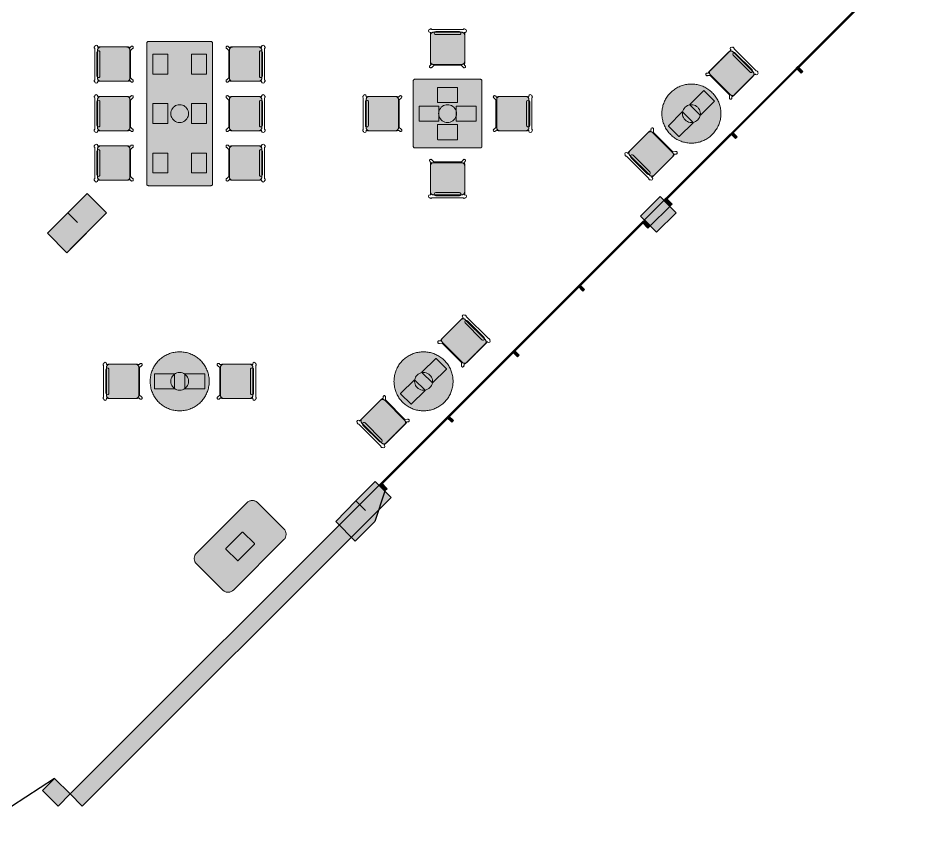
# Model space of a CAD drawing. Extents: x 2172.2 to 2210.6, y 415.3 to 458.1.
# Drawn here: x 2196.89 to 2210.13, y 415.27 to 427.21 of the extents above; entities that cross this region are included whole.
import ezdxf

# ---------------------------------------------------------------- set-up
doc = ezdxf.new("R2010")
doc.units = 0
for name, color, linetype, lineweight in [('AYAA_BR_CHAIRS', 7, 'CONTINUOUS', 18), ('AYAA_BR_COLUMNS', 8, 'CONTINUOUS', 30), ('AYAA_BR_FINE_DETAIL', 8, 'CONTINUOUS', 9), ('AYAA_BR_GLAZING', 4, 'CONTINUOUS', 13), ('AYAA_BR_SERVICE', 7, 'CONTINUOUS', 18), ('AYAA_BR_TABLES', 7, 'CONTINUOUS', 18), ('AYAA_BR_WALLS', 7, 'CONTINUOUS', 30)]:
    doc.layers.add(name, color=color, linetype=linetype, lineweight=lineweight)

# ---------------------------------------------------------------- blocks, each defined once
blk = doc.blocks.new('AYAA_BR_ARCHITECTURE')
at = {"layer": 'AYAA_BR_COLUMNS', "true_color": 0xc2b092}
for points in [[(7.606645, -9.630836), (7.889453, -9.348031), (8.172293, -9.630871), (7.592468, -10.210694), (7.309659, -9.92782), (7.606613, -9.630871), (7.74805, -9.772274)], [(16.229349, -9.393993), (16.370768, -9.535411), (16.087927, -9.818251), (15.946541, -9.676798)], [(7.875276, -9.92789), (7.592503, -10.210663), (7.68676, -10.116405)], [(11.94096, -13.965218), (11.799574, -13.823766), (12.082382, -13.54096), (12.2238, -13.682378), (12.075308, -14.127855), (11.792468, -14.410695), (11.50966, -14.12782), (11.799553, -13.823812)]]:
    blk.add_hatch(color=256, dxfattribs=at).paths.add_polyline_path(points)
at = {"layer": 'AYAA_BR_WALLS', "true_color": 0xe4e1d8}
for points in [[(18.308187, -7.569711), (18.284145, -7.593752), (18.213434, -7.523042), (18.237476, -7.499)], [(17.353592, -8.524304), (17.329552, -8.548347), (17.258841, -8.477635), (17.282883, -8.453594)], [(16.179852, -9.910177), (16.003075, -9.733401), (16.285917, -9.450559), (16.462694, -9.627336)], [(16.372185, -9.533998), (16.287333, -9.449144), (16.319859, -9.416617), (16.404711, -9.501471)], [(16.086514, -9.819668), (16.053988, -9.852195), (15.969134, -9.767343), (16.001661, -9.734816)], [(15.131212, -10.746685), (15.107171, -10.770726), (15.03646, -10.700016), (15.060502, -10.675974)], [(14.176619, -11.70128), (14.152576, -11.725321), (14.081866, -11.65461), (14.105907, -11.630569)], [(13.222024, -12.655873), (13.197983, -12.679915), (13.127272, -12.609204), (13.151314, -12.585163)], [(7.641751, -18.094725), (12.13895, -13.597526), (12.315727, -13.774302), (7.818528, -18.271502)], [(12.257745, -13.648438), (12.225218, -13.680964), (12.140365, -13.596111), (12.172892, -13.563584)], [(7.464975, -18.271502), (7.2387, -18.045227), (7.415477, -17.86845), (7.641751, -18.094725)]]:
    blk.add_hatch(color=256, dxfattribs=at).paths.add_polyline_path(points)
at = {"layer": 'AYAA_BR_COLUMNS', "linetype": 'CONTINUOUS', "lineweight": -2}
for points in [[(7.606645, -9.630836), (7.889453, -9.348031), (8.172293, -9.630871), (7.592468, -10.210694), (7.309659, -9.92782), (7.606613, -9.630871), (7.74805, -9.772274)], [(16.229349, -9.393993), (16.370768, -9.535411), (16.087927, -9.818251), (15.946541, -9.676798)], [(7.875276, -9.92789), (7.592503, -10.210663), (7.68676, -10.116405)], [(11.94096, -13.965218), (11.799574, -13.823766), (12.082382, -13.54096), (12.2238, -13.682378), (12.075308, -14.127855), (11.792468, -14.410695), (11.50966, -14.12782), (11.799553, -13.823812)]]:
    blk.add_lwpolyline(points, close=True, dxfattribs=at)
at = {"layer": 'AYAA_BR_GLAZING', "linetype": 'CONTINUOUS', "lineweight": -2}
for points in [[(16.314201, -9.443487), (16.303595, -9.43288), (20.116966, -5.61951), (20.127573, -5.630117)], [(12.167234, -13.590454), (12.156629, -13.579848), (15.985397, -9.751079), (15.996004, -9.761685)]]:
    blk.add_lwpolyline(points, close=True, dxfattribs=at)
at = {"layer": 'AYAA_BR_WALLS', "linetype": 'CONTINUOUS', "lineweight": -2}
for points in [[(18.308187, -7.569711), (18.284145, -7.593752), (18.213434, -7.523042), (18.237476, -7.499)], [(17.353592, -8.524304), (17.329552, -8.548347), (17.258841, -8.477635), (17.282883, -8.453594)], [(16.179852, -9.910177), (16.003075, -9.733401), (16.285917, -9.450559), (16.462694, -9.627336)], [(16.372185, -9.533998), (16.287333, -9.449144), (16.319859, -9.416617), (16.404711, -9.501471)], [(16.086514, -9.819668), (16.053988, -9.852195), (15.969134, -9.767343), (16.001661, -9.734816)], [(15.131212, -10.746685), (15.107171, -10.770726), (15.03646, -10.700016), (15.060502, -10.675974)], [(14.176619, -11.70128), (14.152576, -11.725321), (14.081866, -11.65461), (14.105907, -11.630569)], [(13.222024, -12.655873), (13.197983, -12.679915), (13.127272, -12.609204), (13.151314, -12.585163)], [(7.641751, -18.094725), (12.13895, -13.597526), (12.315727, -13.774302), (7.818528, -18.271502)], [(12.257745, -13.648438), (12.225218, -13.680964), (12.140365, -13.596111), (12.172892, -13.563584)], [(7.464975, -18.271502), (7.2387, -18.045227), (7.415477, -17.86845), (7.641751, -18.094725)]]:
    blk.add_lwpolyline(points, close=True, dxfattribs=at)
blk = doc.blocks.new('AYAA_BR_DOOR_D0')
at = {"color": 0, "linetype": 'CONTINUOUS'}
blk.add_lwpolyline([(-0.625, 0), (-0.365, 1.223)], dxfattribs=at)
at = {"color": 0}
blk.add_arc((-0.625, 0), 1.25, 0, 78, dxfattribs=at)
blk = doc.blocks.new('AYAA_BR_HOST')
at = {"true_color": 0xe8ddc7}
blk.add_hatch(color=256, dxfattribs=at).paths.add_polyline_path([(-0.623366, -0.307622), (-0.626252, -0.29847), (-0.628329, -0.289101), (-0.629581, -0.279587), (-0.63, -0.27), (-0.63, 0.27), (-0.629581, 0.279587), (-0.628329, 0.289101), (-0.626252, 0.29847), (-0.623366, 0.307622), (-0.619694, 0.316488), (-0.615263, 0.325), (-0.610107, 0.333093), (-0.604265, 0.340707), (-0.597782, 0.347782), (-0.590707, 0.354265), (-0.583093, 0.360107), (-0.575, 0.365263), (-0.566488, 0.369694), (-0.557622, 0.373366), (-0.54847, 0.376252), (-0.539101, 0.378329), (-0.529587, 0.379581), (-0.52, 0.38), (0.52, 0.38), (0.529587, 0.379581), (0.539101, 0.378329), (0.54847, 0.376252), (0.557622, 0.373366), (0.566488, 0.369694), (0.575, 0.365263), (0.583093, 0.360107), (0.590707, 0.354265), (0.597782, 0.347782), (0.604265, 0.340707), (0.610107, 0.333093), (0.615263, 0.325), (0.619694, 0.316488), (0.623366, 0.307622), (0.626252, 0.29847), (0.628329, 0.289101), (0.629581, 0.279587), (0.63, 0.27), (0.63, -0.27), (0.629581, -0.279587), (0.628329, -0.289101), (0.626252, -0.29847), (0.623366, -0.307622), (0.619694, -0.316488), (0.615263, -0.325), (0.610107, -0.333093), (0.604265, -0.340707), (0.597782, -0.347782), (0.590707, -0.354265), (0.583093, -0.360107), (0.575, -0.365263), (0.566488, -0.369694), (0.557622, -0.373366), (0.54847, -0.376252), (0.539101, -0.378329), (0.529587, -0.379581), (0.52, -0.38), (-0.52, -0.38), (-0.529587, -0.379581), (-0.539101, -0.378329), (-0.54847, -0.376252), (-0.557622, -0.373366), (-0.566488, -0.369694), (-0.575, -0.365263), (-0.583093, -0.360107), (-0.590707, -0.354265), (-0.597782, -0.347782), (-0.604265, -0.340707), (-0.610107, -0.333093), (-0.615263, -0.325), (-0.619694, -0.316488)])
at = {"color": 0, "linetype": 'CONTINUOUS', "lineweight": -2}
blk.add_lwpolyline([(-0.583093, -0.360107), (-0.590707, -0.354265), (-0.597782, -0.347782), (-0.604265, -0.340707), (-0.610107, -0.333093), (-0.615263, -0.325), (-0.619694, -0.316488), (-0.623366, -0.307622), (-0.626252, -0.29847), (-0.628329, -0.289101), (-0.629581, -0.279587), (-0.63, -0.27), (-0.63, 0.27), (-0.629581, 0.279587), (-0.628329, 0.289101), (-0.626252, 0.29847), (-0.623366, 0.307622), (-0.619694, 0.316488), (-0.615263, 0.325), (-0.610107, 0.333093), (-0.604265, 0.340707), (-0.597782, 0.347782), (-0.590707, 0.354265), (-0.583093, 0.360107), (-0.575, 0.365263), (-0.566488, 0.369694), (-0.557622, 0.373366), (-0.54847, 0.376252), (-0.539101, 0.378329), (-0.529587, 0.379581), (-0.52, 0.38), (0.52, 0.38), (0.529587, 0.379581), (0.539101, 0.378329), (0.54847, 0.376252), (0.557622, 0.373366), (0.566488, 0.369694), (0.575, 0.365263), (0.583093, 0.360107), (0.590707, 0.354265), (0.597782, 0.347782), (0.604265, 0.340707), (0.610107, 0.333093), (0.615263, 0.325), (0.619694, 0.316488), (0.623366, 0.307622), (0.626252, 0.29847), (0.628329, 0.289101), (0.629581, 0.279587), (0.63, 0.27), (0.63, -0.27), (0.629581, -0.279587), (0.628329, -0.289101), (0.626252, -0.29847), (0.623366, -0.307622), (0.619694, -0.316488), (0.615263, -0.325), (0.610107, -0.333093), (0.604265, -0.340707), (0.597782, -0.347782), (0.590707, -0.354265), (0.583093, -0.360107), (0.575, -0.365263), (0.566488, -0.369694), (0.557622, -0.373366), (0.54847, -0.376252), (0.539101, -0.378329), (0.529587, -0.379581), (0.52, -0.38), (-0.52, -0.38), (-0.529587, -0.379581), (-0.539101, -0.378329), (-0.54847, -0.376252), (-0.557622, -0.373366), (-0.566488, -0.369694), (-0.575, -0.365263)], close=True, dxfattribs=at)
at = {"layer": 'AYAA_BR_FINE_DETAIL', "linetype": 'CONTINUOUS', "lineweight": -2}
blk.add_lwpolyline([(-0.174198, 0.121996), (-0.171996, 0.124198), (-0.169, 0.125), (0.169, 0.125), (0.171996, 0.124198), (0.174198, 0.121996), (0.175, 0.119), (0.175, -0.119), (0.174198, -0.121996), (0.171996, -0.124198), (0.169, -0.125), (-0.169, -0.125), (-0.171996, -0.124198), (-0.174198, -0.121996), (-0.175, -0.119), (-0.175, 0.119)], close=True, dxfattribs=at)
blk = doc.blocks.new('AYAA_BR_TABLE_TWO')
at = {"true_color": 0xefe8d6}
blk.add_hatch(color=256, dxfattribs=at).paths.add_polyline_path([(-0.408954, -0.132877), (-0.413856, -0.116719), (-0.418119, -0.100382), (-0.421738, -0.083889), (-0.424706, -0.067267), (-0.427019, -0.050541), (-0.428674, -0.033737), (-0.429668, -0.016882), (-0.43, 0), (-0.429668, 0.016882), (-0.428674, 0.033737), (-0.427019, 0.050541), (-0.424706, 0.067267), (-0.421738, 0.083889), (-0.418119, 0.100382), (-0.413856, 0.116719), (-0.408954, 0.132877), (-0.403422, 0.14883), (-0.397268, 0.164554), (-0.390502, 0.180024), (-0.383133, 0.195216), (-0.375173, 0.210107), (-0.366635, 0.224674), (-0.357532, 0.238895), (-0.347877, 0.252748), (-0.337686, 0.26621), (-0.326975, 0.279263), (-0.315759, 0.291884), (-0.304056, 0.304056), (-0.291884, 0.315759), (-0.279263, 0.326975), (-0.26621, 0.337686), (-0.252748, 0.347877), (-0.238895, 0.357532), (-0.224674, 0.366635), (-0.210107, 0.375173), (-0.195216, 0.383133), (-0.180024, 0.390502), (-0.164554, 0.397268), (-0.14883, 0.403422), (-0.132877, 0.408954), (-0.116719, 0.413856), (-0.100382, 0.418119), (-0.083889, 0.421738), (-0.067267, 0.424706), (-0.050541, 0.427019), (-0.033737, 0.428674), (-0.016882, 0.429668), (0, 0.43), (0.016882, 0.429668), (0.033737, 0.428674), (0.050541, 0.427019), (0.067267, 0.424706), (0.083889, 0.421738), (0.100382, 0.418119), (0.116719, 0.413856), (0.132877, 0.408954), (0.14883, 0.403422), (0.164554, 0.397268), (0.180024, 0.390502), (0.195216, 0.383133), (0.210107, 0.375173), (0.224674, 0.366635), (0.238895, 0.357532), (0.252748, 0.347877), (0.26621, 0.337686), (0.279263, 0.326975), (0.291884, 0.315759), (0.304056, 0.304056), (0.315759, 0.291884), (0.326975, 0.279263), (0.337686, 0.26621), (0.347877, 0.252748), (0.357532, 0.238895), (0.366635, 0.224674), (0.375173, 0.210107), (0.383133, 0.195216), (0.390502, 0.180024), (0.397268, 0.164554), (0.403422, 0.14883), (0.408954, 0.132877), (0.413856, 0.116719), (0.418119, 0.100382), (0.421738, 0.083889), (0.424706, 0.067267), (0.427019, 0.050541), (0.428674, 0.033737), (0.429668, 0.016882), (0.43, 0), (0.429668, -0.016882), (0.428674, -0.033737), (0.427019, -0.050541), (0.424706, -0.067267), (0.421738, -0.083889), (0.418119, -0.100382), (0.413856, -0.116719), (0.408954, -0.132877), (0.403422, -0.14883), (0.397268, -0.164554), (0.390502, -0.180024), (0.383133, -0.195216), (0.375173, -0.210107), (0.366635, -0.224674), (0.357532, -0.238895), (0.347877, -0.252748), (0.337686, -0.26621), (0.326975, -0.279263), (0.315759, -0.291884), (0.304056, -0.304056), (0.291884, -0.315759), (0.279263, -0.326975), (0.26621, -0.337686), (0.252748, -0.347877), (0.238895, -0.357532), (0.224674, -0.366635), (0.210107, -0.375173), (0.195216, -0.383133), (0.180024, -0.390502), (0.164554, -0.397268), (0.14883, -0.403422), (0.132877, -0.408954), (0.116719, -0.413856), (0.100382, -0.418119), (0.083889, -0.421738), (0.067267, -0.424706), (0.050541, -0.427019), (0.033737, -0.428674), (0.016882, -0.429668), (0, -0.43), (-0.016882, -0.429668), (-0.033737, -0.428674), (-0.050541, -0.427019), (-0.067267, -0.424706), (-0.083889, -0.421738), (-0.100382, -0.418119), (-0.116719, -0.413856), (-0.132877, -0.408954), (-0.14883, -0.403422), (-0.164554, -0.397268), (-0.180024, -0.390502), (-0.195216, -0.383133), (-0.210107, -0.375173), (-0.224674, -0.366635), (-0.238895, -0.357532), (-0.252748, -0.347877), (-0.26621, -0.337686), (-0.279263, -0.326975), (-0.291884, -0.315759), (-0.304056, -0.304056), (-0.315759, -0.291884), (-0.326975, -0.279263), (-0.337686, -0.26621), (-0.347877, -0.252748), (-0.357532, -0.238895), (-0.366635, -0.224674), (-0.375173, -0.210107), (-0.383133, -0.195216), (-0.390502, -0.180024), (-0.397268, -0.164554), (-0.403422, -0.14883)])
at = {"color": 0, "linetype": 'CONTINUOUS', "lineweight": -2}
blk.add_lwpolyline([(-0.116719, -0.413856), (-0.132877, -0.408954), (-0.14883, -0.403422), (-0.164554, -0.397268), (-0.180024, -0.390502), (-0.195216, -0.383133), (-0.210107, -0.375173), (-0.224674, -0.366635), (-0.238895, -0.357532), (-0.252748, -0.347877), (-0.26621, -0.337686), (-0.279263, -0.326975), (-0.291884, -0.315759), (-0.304056, -0.304056), (-0.315759, -0.291884), (-0.326975, -0.279263), (-0.337686, -0.26621), (-0.347877, -0.252748), (-0.357532, -0.238895), (-0.366635, -0.224674), (-0.375173, -0.210107), (-0.383133, -0.195216), (-0.390502, -0.180024), (-0.397268, -0.164554), (-0.403422, -0.14883), (-0.408954, -0.132877), (-0.413856, -0.116719), (-0.418119, -0.100382), (-0.421738, -0.083889), (-0.424706, -0.067267), (-0.427019, -0.050541), (-0.428674, -0.033737), (-0.429668, -0.016882), (-0.43, 0), (-0.429668, 0.016882), (-0.428674, 0.033737), (-0.427019, 0.050541), (-0.424706, 0.067267), (-0.421738, 0.083889), (-0.418119, 0.100382), (-0.413856, 0.116719), (-0.408954, 0.132877), (-0.403422, 0.14883), (-0.397268, 0.164554), (-0.390502, 0.180024), (-0.383133, 0.195216), (-0.375173, 0.210107), (-0.366635, 0.224674), (-0.357532, 0.238895), (-0.347877, 0.252748), (-0.337686, 0.26621), (-0.326975, 0.279263), (-0.315759, 0.291884), (-0.304056, 0.304056), (-0.291884, 0.315759), (-0.279263, 0.326975), (-0.26621, 0.337686), (-0.252748, 0.347877), (-0.238895, 0.357532), (-0.224674, 0.366635), (-0.210107, 0.375173), (-0.195216, 0.383133), (-0.180024, 0.390502), (-0.164554, 0.397268), (-0.14883, 0.403422), (-0.132877, 0.408954), (-0.116719, 0.413856), (-0.100382, 0.418119), (-0.083889, 0.421738), (-0.067267, 0.424706), (-0.050541, 0.427019), (-0.033737, 0.428674), (-0.016882, 0.429668), (0, 0.43), (0.016882, 0.429668), (0.033737, 0.428674), (0.050541, 0.427019), (0.067267, 0.424706), (0.083889, 0.421738), (0.100382, 0.418119), (0.116719, 0.413856), (0.132877, 0.408954), (0.14883, 0.403422), (0.164554, 0.397268), (0.180024, 0.390502), (0.195216, 0.383133), (0.210107, 0.375173), (0.224674, 0.366635), (0.238895, 0.357532), (0.252748, 0.347877), (0.26621, 0.337686), (0.279263, 0.326975), (0.291884, 0.315759), (0.304056, 0.304056), (0.315759, 0.291884), (0.326975, 0.279263), (0.337686, 0.26621), (0.347877, 0.252748), (0.357532, 0.238895), (0.366635, 0.224674), (0.375173, 0.210107), (0.383133, 0.195216), (0.390502, 0.180024), (0.397268, 0.164554), (0.403422, 0.14883), (0.408954, 0.132877), (0.413856, 0.116719), (0.418119, 0.100382), (0.421738, 0.083889), (0.424706, 0.067267), (0.427019, 0.050541), (0.428674, 0.033737), (0.429668, 0.016882), (0.43, 0), (0.429668, -0.016882), (0.428674, -0.033737), (0.427019, -0.050541), (0.424706, -0.067267), (0.421738, -0.083889), (0.418119, -0.100382), (0.413856, -0.116719), (0.408954, -0.132877), (0.403422, -0.14883), (0.397268, -0.164554), (0.390502, -0.180024), (0.383133, -0.195216), (0.375173, -0.210107), (0.366635, -0.224674), (0.357532, -0.238895), (0.347877, -0.252748), (0.337686, -0.26621), (0.326975, -0.279263), (0.315759, -0.291884), (0.304056, -0.304056), (0.291884, -0.315759), (0.279263, -0.326975), (0.26621, -0.337686), (0.252748, -0.347877), (0.238895, -0.357532), (0.224674, -0.366635), (0.210107, -0.375173), (0.195216, -0.383133), (0.180024, -0.390502), (0.164554, -0.397268), (0.14883, -0.403422), (0.132877, -0.408954), (0.116719, -0.413856), (0.100382, -0.418119), (0.083889, -0.421738), (0.067267, -0.424706), (0.050541, -0.427019), (0.033737, -0.428674), (0.016882, -0.429668), (0, -0.43), (-0.016882, -0.429668), (-0.033737, -0.428674), (-0.050541, -0.427019), (-0.067267, -0.424706), (-0.083889, -0.421738), (-0.100382, -0.418119)], close=True, dxfattribs=at)
at = {"layer": 'AYAA_BR_FINE_DETAIL', "linetype": 'CONTINUOUS', "lineweight": -2}
for points in [[(-0.363, 0.11), (-0.077, 0.11), (-0.076001, 0.109733), (-0.075267, 0.108999), (-0.075, 0.108), (-0.075, -0.108), (-0.075267, -0.108999), (-0.076001, -0.109733), (-0.077, -0.11), (-0.363, -0.11), (-0.363999, -0.109733), (-0.364733, -0.108999), (-0.365, -0.108), (-0.365, 0.108), (-0.364733, 0.108999), (-0.363999, 0.109733)], [(-0.123637, 0.040172), (-0.115831, 0.059019), (-0.105172, 0.076412), (-0.091924, 0.091924), (-0.076412, 0.105172), (-0.059019, 0.115831), (-0.040172, 0.123637), (-0.020336, 0.128399), (0, 0.13), (0.020336, 0.128399), (0.040172, 0.123637), (0.059019, 0.115831), (0.076412, 0.105172), (0.091924, 0.091924), (0.105172, 0.076412), (0.115831, 0.059019), (0.123637, 0.040172), (0.128399, 0.020336), (0.13, 0), (0.128399, -0.020336), (0.123637, -0.040172), (0.115831, -0.059019), (0.105172, -0.076412), (0.091924, -0.091924), (0.076412, -0.105172), (0.059019, -0.115831), (0.040172, -0.123637), (0.020336, -0.128399), (0, -0.13), (-0.020336, -0.128399), (-0.040172, -0.123637), (-0.059019, -0.115831), (-0.076412, -0.105172), (-0.091924, -0.091924), (-0.105172, -0.076412), (-0.115831, -0.059019), (-0.123637, -0.040172), (-0.128399, -0.020336), (-0.13, 0), (-0.128399, 0.020336)], [(0.075, -0.108), (0.075, 0.108), (0.075267, 0.108999), (0.076001, 0.109733), (0.077, 0.11), (0.363, 0.11), (0.363999, 0.109733), (0.364733, 0.108999), (0.365, 0.108), (0.365, -0.108), (0.364733, -0.108999), (0.363999, -0.109733), (0.363, -0.11), (0.077, -0.11), (0.076001, -0.109733), (0.075267, -0.108999)]]:
    blk.add_lwpolyline(points, close=True, dxfattribs=at)
blk = doc.blocks.new('AYAA_BR_CHAIR_OLIVE')
at = {"true_color": 0xd7dec3}
blk.add_hatch(color=256, dxfattribs=at).paths.add_polyline_path([(-0.247475, -0.204863), (-0.248872, -0.200013), (-0.249717, -0.195038), (-0.25, -0.19), (-0.25, 0.19), (-0.249717, 0.195038), (-0.248872, 0.200013), (-0.247475, 0.204863), (-0.245544, 0.209525), (-0.243103, 0.213941), (-0.240182, 0.218057), (-0.23682, 0.22182), (-0.233057, 0.225182), (-0.228941, 0.228103), (-0.224525, 0.230544), (-0.219863, 0.232475), (-0.215013, 0.233872), (-0.210038, 0.234717), (-0.205, 0.235), (0.205, 0.235), (0.210038, 0.234717), (0.215013, 0.233872), (0.219863, 0.232475), (0.224525, 0.230544), (0.228941, 0.228103), (0.233057, 0.225182), (0.23682, 0.22182), (0.240182, 0.218057), (0.243103, 0.213941), (0.245544, 0.209525), (0.247475, 0.204863), (0.248872, 0.200013), (0.249717, 0.195038), (0.25, 0.19), (0.25, -0.19), (0.249717, -0.195038), (0.248872, -0.200013), (0.247475, -0.204863), (0.245544, -0.209525), (0.243103, -0.213941), (0.240182, -0.218057), (0.23682, -0.22182), (0.233057, -0.225182), (0.228941, -0.228103), (0.224525, -0.230544), (0.219863, -0.232475), (0.215013, -0.233872), (0.210038, -0.234717), (0.205, -0.235), (-0.205, -0.235), (-0.210038, -0.234717), (-0.215013, -0.233872), (-0.219863, -0.232475), (-0.224525, -0.230544), (-0.228941, -0.228103), (-0.233057, -0.225182), (-0.23682, -0.22182), (-0.240182, -0.218057), (-0.243103, -0.213941), (-0.245544, -0.209525)])
at = {"color": 0, "linetype": 'CONTINUOUS', "lineweight": -2}
for points in [[(-0.255, -0.233), (-0.242972, -0.233), (-0.245992, -0.22998), (-0.25, -0.215), (-0.25, 0.215), (-0.245992, 0.22998), (-0.240149, 0.235823), (-0.252556, 0.249383), (-0.254118, 0.250179), (-0.258321, 0.254382), (-0.26102, 0.259679), (-0.26195, 0.26555), (-0.26102, 0.271421), (-0.258321, 0.276718), (-0.254118, 0.280921), (-0.248821, 0.28362), (-0.24295, 0.28455), (-0.237079, 0.28362), (-0.231782, 0.280921), (-0.227579, 0.276718), (-0.22608, 0.273776), (-0.20172, 0.24715), (-0.200943, 0.245), (0.200943, 0.245), (0.20172, 0.24715), (0.22608, 0.273776), (0.227579, 0.276718), (0.231782, 0.280921), (0.237079, 0.28362), (0.24295, 0.28455), (0.248821, 0.28362), (0.254118, 0.280921), (0.258321, 0.276718), (0.26102, 0.271421), (0.26195, 0.26555), (0.26102, 0.259679), (0.258321, 0.254382), (0.254118, 0.250179), (0.252556, 0.249383), (0.240149, 0.235823), (0.245992, 0.22998), (0.25, 0.215), (0.25, -0.215), (0.245992, -0.22998), (0.242972, -0.233), (0.255, -0.233), (0.270556, -0.239444), (0.277, -0.255), (0.270556, -0.270556), (0.259027, -0.275332), (0.258321, -0.276718), (0.254118, -0.280921), (0.248821, -0.28362), (0.24295, -0.28455), (0.237079, -0.28362), (0.231782, -0.280921), (0.227861, -0.277), (-0.227861, -0.277), (-0.231782, -0.280921), (-0.237079, -0.28362), (-0.24295, -0.28455), (-0.248821, -0.28362), (-0.254118, -0.280921), (-0.258321, -0.276718), (-0.259027, -0.275332), (-0.270556, -0.270556), (-0.277, -0.255), (-0.270556, -0.239444)], [(-0.247475, -0.204863), (-0.248872, -0.200013), (-0.249717, -0.195038), (-0.25, -0.19), (-0.25, 0.19), (-0.249717, 0.195038), (-0.248872, 0.200013), (-0.247475, 0.204863), (-0.245544, 0.209525), (-0.243103, 0.213941), (-0.240182, 0.218057), (-0.23682, 0.22182), (-0.233057, 0.225182), (-0.228941, 0.228103), (-0.224525, 0.230544), (-0.219863, 0.232475), (-0.215013, 0.233872), (-0.210038, 0.234717), (-0.205, 0.235), (0.205, 0.235), (0.210038, 0.234717), (0.215013, 0.233872), (0.219863, 0.232475), (0.224525, 0.230544), (0.228941, 0.228103), (0.233057, 0.225182), (0.23682, 0.22182), (0.240182, 0.218057), (0.243103, 0.213941), (0.245544, 0.209525), (0.247475, 0.204863), (0.248872, 0.200013), (0.249717, 0.195038), (0.25, 0.19), (0.25, -0.19), (0.249717, -0.195038), (0.248872, -0.200013), (0.247475, -0.204863), (0.245544, -0.209525), (0.243103, -0.213941), (0.240182, -0.218057), (0.23682, -0.22182), (0.233057, -0.225182), (0.228941, -0.228103), (0.224525, -0.230544), (0.219863, -0.232475), (0.215013, -0.233872), (0.210038, -0.234717), (0.205, -0.235), (-0.205, -0.235), (-0.210038, -0.234717), (-0.215013, -0.233872), (-0.219863, -0.232475), (-0.224525, -0.230544), (-0.228941, -0.228103), (-0.233057, -0.225182), (-0.23682, -0.22182), (-0.240182, -0.218057), (-0.243103, -0.213941), (-0.245544, -0.209525)], [(-0.183735, -0.203506), (-0.1725, -0.2005), (0.1725, -0.2005), (0.183735, -0.203506), (0.191994, -0.211765), (0.195, -0.223), (0.191994, -0.234235), (0.183735, -0.242494), (0.1725, -0.2455), (-0.1725, -0.2455), (-0.183735, -0.242494), (-0.191994, -0.234235), (-0.195, -0.223), (-0.191994, -0.211765)]]:
    blk.add_lwpolyline(points, close=True, dxfattribs=at)
blk = doc.blocks.new('AYAA_BR_CHAIR_IVORY')
at = {"true_color": 0xeee6d3}
blk.add_hatch(color=256, dxfattribs=at).paths.add_polyline_path([(-0.247475, -0.204863), (-0.248872, -0.200013), (-0.249717, -0.195038), (-0.25, -0.19), (-0.25, 0.19), (-0.249717, 0.195038), (-0.248872, 0.200013), (-0.247475, 0.204863), (-0.245544, 0.209525), (-0.243103, 0.213941), (-0.240182, 0.218057), (-0.23682, 0.22182), (-0.233057, 0.225182), (-0.228941, 0.228103), (-0.224525, 0.230544), (-0.219863, 0.232475), (-0.215013, 0.233872), (-0.210038, 0.234717), (-0.205, 0.235), (0.205, 0.235), (0.210038, 0.234717), (0.215013, 0.233872), (0.219863, 0.232475), (0.224525, 0.230544), (0.228941, 0.228103), (0.233057, 0.225182), (0.23682, 0.22182), (0.240182, 0.218057), (0.243103, 0.213941), (0.245544, 0.209525), (0.247475, 0.204863), (0.248872, 0.200013), (0.249717, 0.195038), (0.25, 0.19), (0.25, -0.19), (0.249717, -0.195038), (0.248872, -0.200013), (0.247475, -0.204863), (0.245544, -0.209525), (0.243103, -0.213941), (0.240182, -0.218057), (0.23682, -0.22182), (0.233057, -0.225182), (0.228941, -0.228103), (0.224525, -0.230544), (0.219863, -0.232475), (0.215013, -0.233872), (0.210038, -0.234717), (0.205, -0.235), (-0.205, -0.235), (-0.210038, -0.234717), (-0.215013, -0.233872), (-0.219863, -0.232475), (-0.224525, -0.230544), (-0.228941, -0.228103), (-0.233057, -0.225182), (-0.23682, -0.22182), (-0.240182, -0.218057), (-0.243103, -0.213941), (-0.245544, -0.209525)])
at = {"color": 0, "linetype": 'CONTINUOUS', "lineweight": -2}
for points in [[(-0.255, -0.233), (-0.242972, -0.233), (-0.245992, -0.22998), (-0.25, -0.215), (-0.25, 0.215), (-0.245992, 0.22998), (-0.240149, 0.235823), (-0.252556, 0.249383), (-0.254118, 0.250179), (-0.258321, 0.254382), (-0.26102, 0.259679), (-0.26195, 0.26555), (-0.26102, 0.271421), (-0.258321, 0.276718), (-0.254118, 0.280921), (-0.248821, 0.28362), (-0.24295, 0.28455), (-0.237079, 0.28362), (-0.231782, 0.280921), (-0.227579, 0.276718), (-0.22608, 0.273776), (-0.20172, 0.24715), (-0.200943, 0.245), (0.200943, 0.245), (0.20172, 0.24715), (0.22608, 0.273776), (0.227579, 0.276718), (0.231782, 0.280921), (0.237079, 0.28362), (0.24295, 0.28455), (0.248821, 0.28362), (0.254118, 0.280921), (0.258321, 0.276718), (0.26102, 0.271421), (0.26195, 0.26555), (0.26102, 0.259679), (0.258321, 0.254382), (0.254118, 0.250179), (0.252556, 0.249383), (0.240149, 0.235823), (0.245992, 0.22998), (0.25, 0.215), (0.25, -0.215), (0.245992, -0.22998), (0.242972, -0.233), (0.255, -0.233), (0.270556, -0.239444), (0.277, -0.255), (0.270556, -0.270556), (0.259027, -0.275332), (0.258321, -0.276718), (0.254118, -0.280921), (0.248821, -0.28362), (0.24295, -0.28455), (0.237079, -0.28362), (0.231782, -0.280921), (0.227861, -0.277), (-0.227861, -0.277), (-0.231782, -0.280921), (-0.237079, -0.28362), (-0.24295, -0.28455), (-0.248821, -0.28362), (-0.254118, -0.280921), (-0.258321, -0.276718), (-0.259027, -0.275332), (-0.270556, -0.270556), (-0.277, -0.255), (-0.270556, -0.239444)], [(-0.247475, -0.204863), (-0.248872, -0.200013), (-0.249717, -0.195038), (-0.25, -0.19), (-0.25, 0.19), (-0.249717, 0.195038), (-0.248872, 0.200013), (-0.247475, 0.204863), (-0.245544, 0.209525), (-0.243103, 0.213941), (-0.240182, 0.218057), (-0.23682, 0.22182), (-0.233057, 0.225182), (-0.228941, 0.228103), (-0.224525, 0.230544), (-0.219863, 0.232475), (-0.215013, 0.233872), (-0.210038, 0.234717), (-0.205, 0.235), (0.205, 0.235), (0.210038, 0.234717), (0.215013, 0.233872), (0.219863, 0.232475), (0.224525, 0.230544), (0.228941, 0.228103), (0.233057, 0.225182), (0.23682, 0.22182), (0.240182, 0.218057), (0.243103, 0.213941), (0.245544, 0.209525), (0.247475, 0.204863), (0.248872, 0.200013), (0.249717, 0.195038), (0.25, 0.19), (0.25, -0.19), (0.249717, -0.195038), (0.248872, -0.200013), (0.247475, -0.204863), (0.245544, -0.209525), (0.243103, -0.213941), (0.240182, -0.218057), (0.23682, -0.22182), (0.233057, -0.225182), (0.228941, -0.228103), (0.224525, -0.230544), (0.219863, -0.232475), (0.215013, -0.233872), (0.210038, -0.234717), (0.205, -0.235), (-0.205, -0.235), (-0.210038, -0.234717), (-0.215013, -0.233872), (-0.219863, -0.232475), (-0.224525, -0.230544), (-0.228941, -0.228103), (-0.233057, -0.225182), (-0.23682, -0.22182), (-0.240182, -0.218057), (-0.243103, -0.213941), (-0.245544, -0.209525)], [(-0.183735, -0.203506), (-0.1725, -0.2005), (0.1725, -0.2005), (0.183735, -0.203506), (0.191994, -0.211765), (0.195, -0.223), (0.191994, -0.234235), (0.183735, -0.242494), (0.1725, -0.2455), (-0.1725, -0.2455), (-0.183735, -0.242494), (-0.191994, -0.234235), (-0.195, -0.223), (-0.191994, -0.211765)]]:
    blk.add_lwpolyline(points, close=True, dxfattribs=at)
blk = doc.blocks.new('AYAA_BR_TABLE_SQUARE')
at = {"true_color": 0xefe8d6}
blk.add_hatch(color=256, dxfattribs=at).paths.add_polyline_path([(-0.5, -0.475), (-0.5, 0.475), (-0.499786, 0.478263), (-0.499148, 0.48147), (-0.498097, 0.484567), (-0.496651, 0.4875), (-0.494834, 0.490219), (-0.492678, 0.492678), (-0.490219, 0.494834), (-0.4875, 0.496651), (-0.484567, 0.498097), (-0.48147, 0.499148), (-0.478263, 0.499786), (-0.475, 0.5), (0.475, 0.5), (0.478263, 0.499786), (0.48147, 0.499148), (0.484567, 0.498097), (0.4875, 0.496651), (0.490219, 0.494834), (0.492678, 0.492678), (0.494834, 0.490219), (0.496651, 0.4875), (0.498097, 0.484567), (0.499148, 0.48147), (0.499786, 0.478263), (0.5, 0.475), (0.5, -0.475), (0.499786, -0.478263), (0.499148, -0.48147), (0.498097, -0.484567), (0.496651, -0.4875), (0.494834, -0.490219), (0.492678, -0.492678), (0.490219, -0.494834), (0.4875, -0.496651), (0.484567, -0.498097), (0.48147, -0.499148), (0.478263, -0.499786), (0.475, -0.5), (-0.475, -0.5), (-0.478263, -0.499786), (-0.48147, -0.499148), (-0.484567, -0.498097), (-0.4875, -0.496651), (-0.490219, -0.494834), (-0.492678, -0.492678), (-0.494834, -0.490219), (-0.496651, -0.4875), (-0.498097, -0.484567), (-0.499148, -0.48147), (-0.499786, -0.478263)])
at = {"color": 0, "linetype": 'CONTINUOUS', "lineweight": -2}
blk.add_lwpolyline([(-0.5, -0.475), (-0.5, 0.475), (-0.499786, 0.478263), (-0.499148, 0.48147), (-0.498097, 0.484567), (-0.496651, 0.4875), (-0.494834, 0.490219), (-0.492678, 0.492678), (-0.490219, 0.494834), (-0.4875, 0.496651), (-0.484567, 0.498097), (-0.48147, 0.499148), (-0.478263, 0.499786), (-0.475, 0.5), (0.475, 0.5), (0.478263, 0.499786), (0.48147, 0.499148), (0.484567, 0.498097), (0.4875, 0.496651), (0.490219, 0.494834), (0.492678, 0.492678), (0.494834, 0.490219), (0.496651, 0.4875), (0.498097, 0.484567), (0.499148, 0.48147), (0.499786, 0.478263), (0.5, 0.475), (0.5, -0.475), (0.499786, -0.478263), (0.499148, -0.48147), (0.498097, -0.484567), (0.496651, -0.4875), (0.494834, -0.490219), (0.492678, -0.492678), (0.490219, -0.494834), (0.4875, -0.496651), (0.484567, -0.498097), (0.48147, -0.499148), (0.478263, -0.499786), (0.475, -0.5), (-0.475, -0.5), (-0.478263, -0.499786), (-0.48147, -0.499148), (-0.484567, -0.498097), (-0.4875, -0.496651), (-0.490219, -0.494834), (-0.492678, -0.492678), (-0.494834, -0.490219), (-0.496651, -0.4875), (-0.498097, -0.484567), (-0.499148, -0.48147), (-0.499786, -0.478263)], close=True, dxfattribs=at)
at = {"layer": 'AYAA_BR_FINE_DETAIL', "linetype": 'CONTINUOUS', "lineweight": -2}
for points in [[(-0.144733, 0.378999), (-0.143999, 0.379733), (-0.143, 0.38), (0.143, 0.38), (0.143999, 0.379733), (0.144733, 0.378999), (0.145, 0.378), (0.145, 0.162), (0.144733, 0.161001), (0.143999, 0.160267), (0.143, 0.16), (-0.143, 0.16), (-0.143999, 0.160267), (-0.144733, 0.161001), (-0.145, 0.162), (-0.145, 0.378)], [(-0.127, 0.11), (-0.126001, 0.109733), (-0.125267, 0.108999), (-0.125, 0.108), (-0.125, -0.108), (-0.125267, -0.108999), (-0.126001, -0.109733), (-0.127, -0.11), (-0.413, -0.11), (-0.413999, -0.109733), (-0.414733, -0.108999), (-0.415, -0.108), (-0.415, 0.108), (-0.414733, 0.108999), (-0.413999, 0.109733), (-0.413, 0.11)], [(-0.123637, 0.040172), (-0.115831, 0.059019), (-0.105172, 0.076412), (-0.091924, 0.091924), (-0.076412, 0.105172), (-0.059019, 0.115831), (-0.040172, 0.123637), (-0.020336, 0.128399), (0, 0.13), (0.020336, 0.128399), (0.040172, 0.123637), (0.059019, 0.115831), (0.076412, 0.105172), (0.091924, 0.091924), (0.105172, 0.076412), (0.115831, 0.059019), (0.123637, 0.040172), (0.128399, 0.020336), (0.13, 0), (0.128399, -0.020336), (0.123637, -0.040172), (0.115831, -0.059019), (0.105172, -0.076412), (0.091924, -0.091924), (0.076412, -0.105172), (0.059019, -0.115831), (0.040172, -0.123637), (0.020336, -0.128399), (0, -0.13), (-0.020336, -0.128399), (-0.040172, -0.123637), (-0.059019, -0.115831), (-0.076412, -0.105172), (-0.091924, -0.091924), (-0.105172, -0.076412), (-0.115831, -0.059019), (-0.123637, -0.040172), (-0.128399, -0.020336), (-0.13, 0), (-0.128399, 0.020336)], [(0.127, 0.11), (0.413, 0.11), (0.413999, 0.109733), (0.414733, 0.108999), (0.415, 0.108), (0.415, -0.108), (0.414733, -0.108999), (0.413999, -0.109733), (0.413, -0.11), (0.127, -0.11), (0.126001, -0.109733), (0.125267, -0.108999), (0.125, -0.108), (0.125, 0.108), (0.125267, 0.108999), (0.126001, 0.109733)], [(-0.143999, -0.160267), (-0.143, -0.16), (0.143, -0.16), (0.143999, -0.160267), (0.144733, -0.161001), (0.145, -0.162), (0.145, -0.378), (0.144733, -0.378999), (0.143999, -0.379733), (0.143, -0.38), (-0.143, -0.38), (-0.143999, -0.379733), (-0.144733, -0.378999), (-0.145, -0.378), (-0.145, -0.162), (-0.144733, -0.161001)]]:
    blk.add_lwpolyline(points, close=True, dxfattribs=at)
blk = doc.blocks.new('AYAA_BR_TABLE_SIX')
at = {"true_color": 0xefe8d6}
blk.add_hatch(color=256, dxfattribs=at).paths.add_polyline_path([(-1.049148, -0.46147), (-1.049786, -0.458263), (-1.05, -0.455), (-1.05, 0.455), (-1.049786, 0.458263), (-1.049148, 0.46147), (-1.048097, 0.464567), (-1.046651, 0.4675), (-1.044834, 0.470219), (-1.042678, 0.472678), (-1.040219, 0.474834), (-1.0375, 0.476651), (-1.034567, 0.478097), (-1.03147, 0.479148), (-1.028263, 0.479786), (-1.025, 0.48), (1.025, 0.48), (1.028263, 0.479786), (1.03147, 0.479148), (1.034567, 0.478097), (1.0375, 0.476651), (1.040219, 0.474834), (1.042678, 0.472678), (1.044834, 0.470219), (1.046651, 0.4675), (1.048097, 0.464567), (1.049148, 0.46147), (1.049786, 0.458263), (1.05, 0.455), (1.05, -0.455), (1.049786, -0.458263), (1.049148, -0.46147), (1.048097, -0.464567), (1.046651, -0.4675), (1.044834, -0.470219), (1.042678, -0.472678), (1.040219, -0.474834), (1.0375, -0.476651), (1.034567, -0.478097), (1.03147, -0.479148), (1.028263, -0.479786), (1.025, -0.48), (-1.025, -0.48), (-1.028263, -0.479786), (-1.03147, -0.479148), (-1.034567, -0.478097), (-1.0375, -0.476651), (-1.040219, -0.474834), (-1.042678, -0.472678), (-1.044834, -0.470219), (-1.046651, -0.4675), (-1.048097, -0.464567)])
at = {"color": 0, "linetype": 'CONTINUOUS', "lineweight": -2}
blk.add_lwpolyline([(-1.05, -0.455), (-1.05, 0.455), (-1.049786, 0.458263), (-1.049148, 0.46147), (-1.048097, 0.464567), (-1.046651, 0.4675), (-1.044834, 0.470219), (-1.042678, 0.472678), (-1.040219, 0.474834), (-1.0375, 0.476651), (-1.034567, 0.478097), (-1.03147, 0.479148), (-1.028263, 0.479786), (-1.025, 0.48), (1.025, 0.48), (1.028263, 0.479786), (1.03147, 0.479148), (1.034567, 0.478097), (1.0375, 0.476651), (1.040219, 0.474834), (1.042678, 0.472678), (1.044834, 0.470219), (1.046651, 0.4675), (1.048097, 0.464567), (1.049148, 0.46147), (1.049786, 0.458263), (1.05, 0.455), (1.05, -0.455), (1.049786, -0.458263), (1.049148, -0.46147), (1.048097, -0.464567), (1.046651, -0.4675), (1.044834, -0.470219), (1.042678, -0.472678), (1.040219, -0.474834), (1.0375, -0.476651), (1.034567, -0.478097), (1.03147, -0.479148), (1.028263, -0.479786), (1.025, -0.48), (-1.025, -0.48), (-1.028263, -0.479786), (-1.03147, -0.479148), (-1.034567, -0.478097), (-1.0375, -0.476651), (-1.040219, -0.474834), (-1.042678, -0.472678), (-1.044834, -0.470219), (-1.046651, -0.4675), (-1.048097, -0.464567), (-1.049148, -0.46147), (-1.049786, -0.458263)], close=True, dxfattribs=at)
at = {"layer": 'AYAA_BR_FINE_DETAIL', "linetype": 'CONTINUOUS', "lineweight": -2}
for points in [[(-0.865, 0.388), (-0.864733, 0.388999), (-0.863999, 0.389733), (-0.863, 0.39), (-0.577, 0.39), (-0.576001, 0.389733), (-0.575267, 0.388999), (-0.575, 0.388), (-0.575, 0.172), (-0.575267, 0.171001), (-0.576001, 0.170267), (-0.577, 0.17), (-0.863, 0.17), (-0.863999, 0.170267), (-0.864733, 0.171001), (-0.865, 0.172)], [(0.143999, 0.389733), (0.144733, 0.388999), (0.145, 0.388), (0.145, 0.172), (0.144733, 0.171001), (0.143999, 0.170267), (0.143, 0.17), (-0.143, 0.17), (-0.143999, 0.170267), (-0.144733, 0.171001), (-0.145, 0.172), (-0.145, 0.388), (-0.144733, 0.388999), (-0.143999, 0.389733), (-0.143, 0.39), (0.143, 0.39)], [(0.577, 0.39), (0.863, 0.39), (0.863999, 0.389733), (0.864733, 0.388999), (0.865, 0.388), (0.865, 0.172), (0.864733, 0.171001), (0.863999, 0.170267), (0.863, 0.17), (0.577, 0.17), (0.576001, 0.170267), (0.575267, 0.171001), (0.575, 0.172), (0.575, 0.388), (0.575267, 0.388999), (0.576001, 0.389733)], [(-0.123637, 0.040172), (-0.115831, 0.059019), (-0.105172, 0.076412), (-0.091924, 0.091924), (-0.076412, 0.105172), (-0.059019, 0.115831), (-0.040172, 0.123637), (-0.020336, 0.128399), (0, 0.13), (0.020336, 0.128399), (0.040172, 0.123637), (0.059019, 0.115831), (0.076412, 0.105172), (0.091924, 0.091924), (0.105172, 0.076412), (0.115831, 0.059019), (0.123637, 0.040172), (0.128399, 0.020336), (0.13, 0), (0.128399, -0.020336), (0.123637, -0.040172), (0.115831, -0.059019), (0.105172, -0.076412), (0.091924, -0.091924), (0.076412, -0.105172), (0.059019, -0.115831), (0.040172, -0.123637), (0.020336, -0.128399), (0, -0.13), (-0.020336, -0.128399), (-0.040172, -0.123637), (-0.059019, -0.115831), (-0.076412, -0.105172), (-0.091924, -0.091924), (-0.105172, -0.076412), (-0.115831, -0.059019), (-0.123637, -0.040172), (-0.128399, -0.020336), (-0.13, 0), (-0.128399, 0.020336)], [(-0.576001, -0.170267), (-0.575267, -0.171001), (-0.575, -0.172), (-0.575, -0.388), (-0.575267, -0.388999), (-0.576001, -0.389733), (-0.577, -0.39), (-0.863, -0.39), (-0.863999, -0.389733), (-0.864733, -0.388999), (-0.865, -0.388), (-0.865, -0.172), (-0.864733, -0.171001), (-0.863999, -0.170267), (-0.863, -0.17), (-0.577, -0.17)], [(-0.143, -0.17), (0.143, -0.17), (0.143999, -0.170267), (0.144733, -0.171001), (0.145, -0.172), (0.145, -0.388), (0.144733, -0.388999), (0.143999, -0.389733), (0.143, -0.39), (-0.143, -0.39), (-0.143999, -0.389733), (-0.144733, -0.388999), (-0.145, -0.388), (-0.145, -0.172), (-0.144733, -0.171001), (-0.143999, -0.170267)], [(0.576001, -0.170267), (0.577, -0.17), (0.863, -0.17), (0.863999, -0.170267), (0.864733, -0.171001), (0.865, -0.172), (0.865, -0.388), (0.864733, -0.388999), (0.863999, -0.389733), (0.863, -0.39), (0.577, -0.39), (0.576001, -0.389733), (0.575267, -0.388999), (0.575, -0.388), (0.575, -0.172), (0.575267, -0.171001)]]:
    blk.add_lwpolyline(points, close=True, dxfattribs=at)

msp = doc.modelspace()

# ---------------------------------------------------------------- block references
at = {"layer": 'AYAA_BR_CHAIRS', "linetype": 'CONTINUOUS'}
for name, p, rotation in [('AYAA_BR_CHAIR_OLIVE', (2203.136, 426.766), -179.99999499104388), ('AYAA_BR_CHAIR_OLIVE', (2198.276, 426.536), -89.99999931675467), ('AYAA_BR_CHAIR_OLIVE', (2200.196, 426.536), 90.00000250447806), ('AYAA_BR_CHAIR_OLIVE', (2198.276, 425.816), -89.99999931675467), ('AYAA_BR_CHAIR_OLIVE', (2200.196, 425.816), 90.00000250447806), ('AYAA_BR_CHAIR_IVORY', (2202.186, 425.816), -90.00000250447806), ('AYAA_BR_CHAIR_OLIVE', (2204.086, 425.816), 90.00000250447806), ('AYAA_BR_CHAIR_IVORY', (2198.276, 425.096), -89.99999931675467), ('AYAA_BR_CHAIR_IVORY', (2200.196, 425.096), 90.00000250447806), ('AYAA_BR_CHAIR_IVORY', (2198.406, 421.916), -90.00000250447806), ('AYAA_BR_CHAIR_IVORY', (2200.066, 421.916), 90.00000250447806)]:
    msp.add_blockref(name, p, dxfattribs=dict(at, rotation=rotation))
at = {"layer": 'AYAA_BR_CHAIRS', "linetype": 'CONTINUOUS', "xscale": 0.999999982885729, "yscale": 0.999999982885729}
for name, p, rotation in [('AYAA_BR_CHAIR_IVORY', (2207.273, 426.403), 135), ('AYAA_BR_CHAIR_OLIVE', (2206.1, 425.229), -45), ('AYAA_BR_CHAIR_IVORY', (2203.373, 422.503), 135), ('AYAA_BR_CHAIR_IVORY', (2202.2, 421.329), -45)]:
    msp.add_blockref(name, p, dxfattribs=dict(at, rotation=rotation))
at = {"layer": 'AYAA_BR_CHAIRS', "linetype": 'CONTINUOUS'}
msp.add_blockref('AYAA_BR_CHAIR_OLIVE', (2203.136, 424.866), dxfattribs=at)
at = {"layer": 'AYAA_BR_SERVICE', "linetype": 'CONTINUOUS', "xscale": 0.999999982885729, "yscale": 0.999999982885729, "rotation": -135}
msp.add_blockref('AYAA_BR_HOST', (2200.117, 419.512), dxfattribs=at)
at = {"layer": 'AYAA_BR_TABLES', "linetype": 'CONTINUOUS', "rotation": 90.00000250447806}
msp.add_blockref('AYAA_BR_TABLE_SIX', (2199.236, 425.816), dxfattribs=at)
at = {"layer": 'AYAA_BR_TABLES', "linetype": 'CONTINUOUS', "xscale": 0.999999982885729, "yscale": 0.999999982885729, "rotation": 45}
for p in [(2206.686, 425.816), (2202.786, 421.916)]:
    msp.add_blockref('AYAA_BR_TABLE_TWO', p, dxfattribs=at)
at = {"layer": 'AYAA_BR_TABLES', "linetype": 'CONTINUOUS'}
for name, p in [('AYAA_BR_TABLE_SQUARE', (2203.136, 425.816)), ('AYAA_BR_TABLE_TWO', (2199.236, 421.916))]:
    msp.add_blockref(name, p, dxfattribs=at)
at = {"layer": 'AYAA_BR_WALLS'}
msp.add_blockref('AYAA_BR_ARCHITECTURE', (2190, 434), dxfattribs=at)
at = {"layer": 'AYAA_BR_WALLS', "rotation": 135}
msp.add_blockref('AYAA_BR_DOOR_D0', (2196.974, 416.573), dxfattribs=at)

doc.saveas('drawing.dxf')
